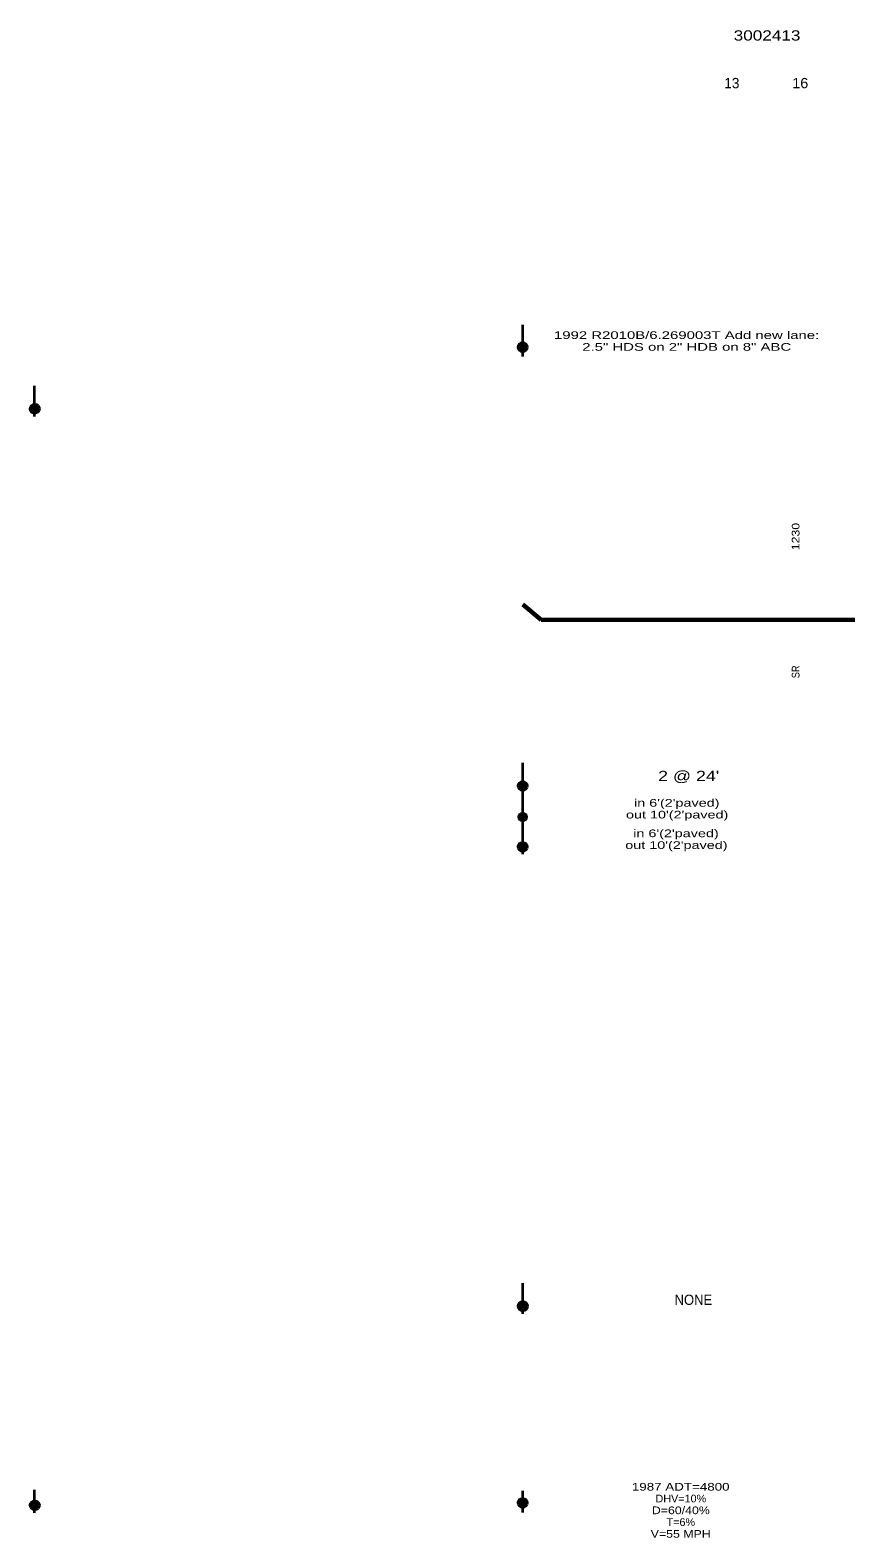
# Model space of a CAD drawing. Extents: x 2147484.48 to 2147492.66, y 2147477.1 to 2147483.54.
# Drawn here: x 2147489.44 to 2147492.66, y 2147477.65 to 2147483.54 of the extents above; entities that cross this region are included whole.
import ezdxf
from ezdxf.enums import TextEntityAlignment as Align

# ---------------------------------------------------------------- set-up
doc = ezdxf.new("R2010")
doc.units = 0
doc.header["$LTSCALE"] = 0.012
doc.layers.add('1', color=7, linetype='Continuous', lineweight=35)

msp = doc.modelspace()

# ---------------------------------------------------------------- hatches: boundary and pattern name
at = {"layer": '1'}
for points in [[(2147491.38492, 2147482.30099, 1), (2147491.34909, 2147482.30099, 1)], [(2147489.48072, 2147482.06053, 1), (2147489.44489, 2147482.06053, 1)], [(2147491.38492, 2147480.58799, 1), (2147491.34909, 2147480.58799, 1)], [(2147491.38492, 2147480.46699, 1), (2147491.34909, 2147480.46699, 1)], [(2147491.38492, 2147480.34999, 1), (2147491.34909, 2147480.34999, 1)], [(2147491.38522, 2147478.55704, 1), (2147491.34939, 2147478.55704, 1)], [(2147489.48073, 2147477.77955, 1), (2147489.4449, 2147477.77955, 1)], [(2147491.38492, 2147477.78899, 1), (2147491.34909, 2147477.78899, 1)]]:
    msp.add_hatch(color=256, dxfattribs=at).paths.add_polyline_path(points)

# ---------------------------------------------------------------- linework, layer by layer
for p, q in [((2147491.367, 2147482.264), (2147491.367, 2147482.388)), ((2147489.462, 2147482.03), (2147489.462, 2147482.15)), ((2147491.367, 2147480.322), (2147491.367, 2147480.678)), ((2147491.367, 2147478.527), (2147491.367, 2147478.647)), ((2147489.462, 2147477.75), (2147489.462, 2147477.84)), ((2147491.367, 2147477.752), (2147491.367, 2147477.836))]:
    msp.add_line(p, q, dxfattribs=at)
at = {"layer": '1', "lineweight": 60}
for q in [(2147491.367, 2147481.297), (2147492.663, 2147481.237)]:
    msp.add_line((2147491.439, 2147481.237), q, dxfattribs=at)
at = {"layer": '1'}
for centre in [(2147491.36701, 2147482.30099), (2147489.46281, 2147482.06053), (2147491.36701, 2147480.58799), (2147491.36701, 2147480.34999), (2147491.36731, 2147478.55704), (2147489.46282, 2147477.77955), (2147491.36701, 2147477.78899)]:
    msp.add_circle(centre, 0.01792, dxfattribs=at)
at = {"layer": '1', "lineweight": 13}
msp.add_circle((2147491.36701, 2147480.46699), 0.01792, dxfattribs=at)

# ---------------------------------------------------------------- texts
at = {"layer": '1'}
for s, height, width, p in [('3002413', 0.04, 1.25, (2147492.3205, 2147483.498)), ('16', 0.04, 1.05, (2147492.45, 2147483.312)), ('1992 R2010B/6.269003T Add new lane:', 0.03, 1.45, (2147492.0065, 2147482.333)), ('2.5" HDS on 2" HDB on 8" ABC', 0.03, 1.45, (2147492.007, 2147482.287)), ("2 @ 24'", 0.04, 1.3, (2147492.0145, 2147480.607)), ('NONE', 0.04, 0.95, (2147492.033, 2147478.562)), ('1987 ADT=4800', 0.03, 1.3, (2147491.9835, 2147477.837)), ('DHV=10%', 0.03, 1.05, (2147491.984, 2147477.791)), ('D=60/40%', 0.03, 1.2, (2147491.984, 2147477.745)), ('T=6%', 0.03, 1.05, (2147491.984, 2147477.699)), ('V=55 MPH', 0.03, 1.2, (2147491.9835, 2147477.653))]:
    msp.add_text(s, height=height, dxfattribs=dict(at, width=width)).set_placement(p, align=Align.CENTER)
msp.add_text('13', height=0.04, dxfattribs=at).set_placement((2147492.183, 2147483.312), align=Align.CENTER)
for s, width, p in [('1230', 1.2, (2147492.447, 2147481.5615)), ('SR', 0.9, (2147492.447, 2147481.0335))]:
    msp.add_text(s, height=0.03, rotation=90, dxfattribs=dict(at, width=width)).set_placement(p, align=Align.CENTER)
at = {"layer": '1', "width": 1.4}
for s, p in [("  in 6'(2'paved)", (2147491.77, 2147480.507)), ("out 10'(2'paved)", (2147491.77, 2147480.461)), ("  in 6'(2'paved)", (2147491.767, 2147480.388)), ("out 10'(2'paved)", (2147491.767, 2147480.342))]:
    msp.add_text(s, height=0.03, dxfattribs=at).set_placement(p)

doc.saveas('drawing.dxf')
